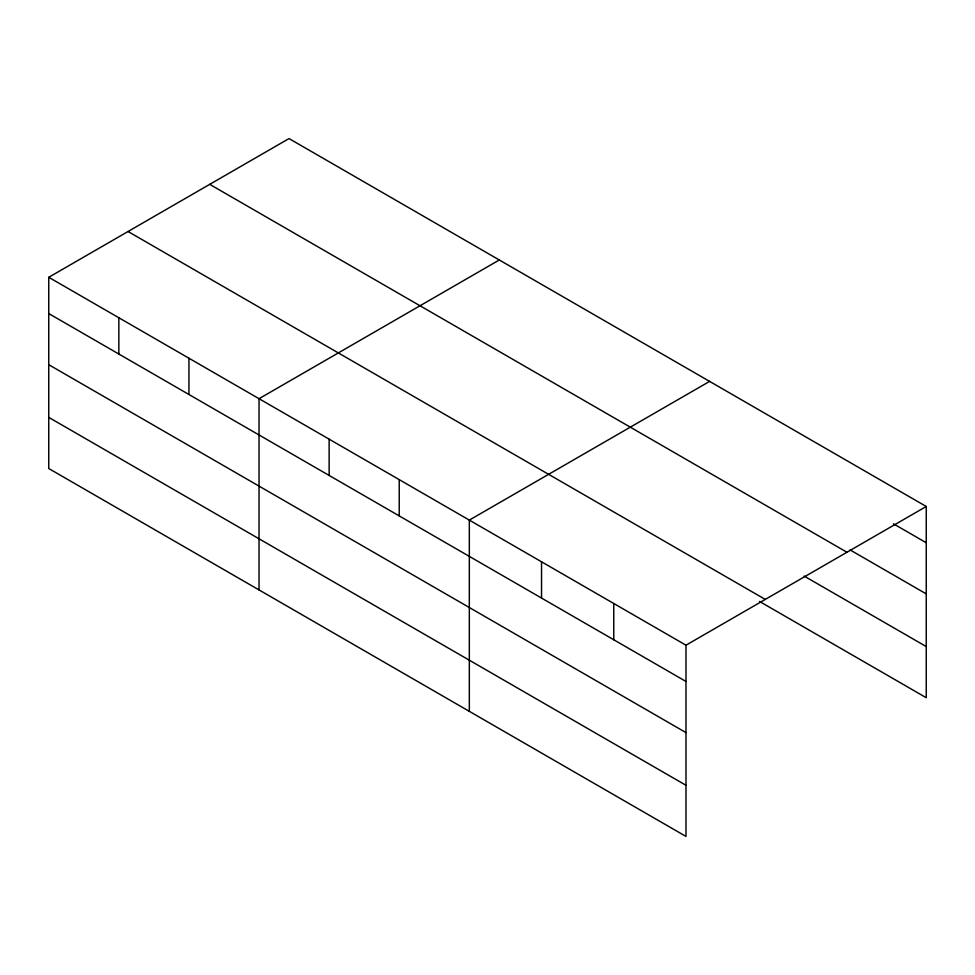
<?xml version="1.0" encoding="UTF-8"?>
<svg xmlns="http://www.w3.org/2000/svg" width="975" height="975" viewBox="0 0 975 975"><rect width="100%" height="100%" fill="white"/><g stroke="black" fill="none" stroke-linecap="round" stroke-linejoin="round"><path stroke-width="1.46" d="M759.488 601.429L926.25 697.71L926.25 506.476L289.014 138.572L48.75 277.29L48.75 468.524L685.986 836.428L685.986 645.194L48.75 277.29M499.298 259.984L259.033 398.702L259.033 589.936M709.593 381.396L469.328 520.102L469.328 711.336M685.986 645.194L926.25 506.476M893.417 523.794L926.25 542.746M850.09 549.912L926.25 593.885M209.723 184.348L846.958 552.252M804.131 576.067L926.25 646.571M128.042 231.514L765.277 599.418M48.75 313.56L685.986 681.464M48.75 364.699L685.986 732.603M48.75 417.385L685.986 785.289M613.763 603.501L613.763 639.771M541.539 561.807L541.539 598.077M399.226 479.639L399.226 515.909M329.136 439.164L329.136 475.434M188.943 358.227L188.943 394.497M118.84 317.765L118.84 354.035"/></g></svg>
